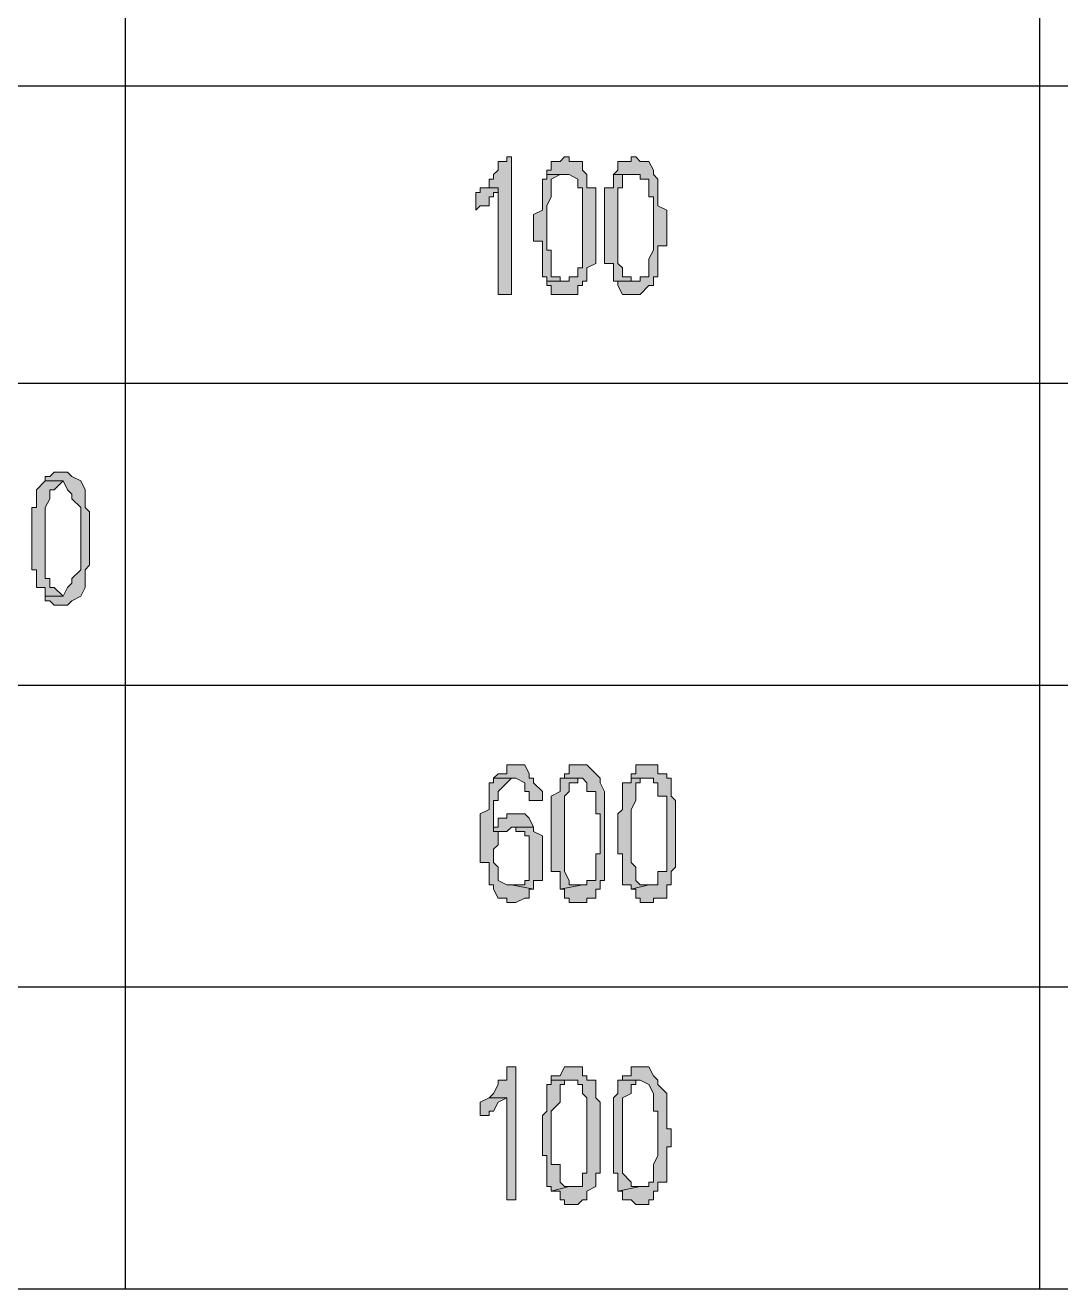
# Model space of a CAD drawing. Header units: millimetres. Extents: x 20 to 821, y 1 to 1134.
# Drawn here: x 737.2 to 779.2, y 715.8 to 767.1 of the extents above; entities that cross this region are included whole.
import ezdxf

# ---------------------------------------------------------------- set-up
doc = ezdxf.new("R2010")
doc.units = ezdxf.units.MM
doc.layers.add('1', color=7, linetype='Continuous')

msp = doc.modelspace()

# ---------------------------------------------------------------- hatches: boundary and pattern name
h = msp.add_hatch(color=0)
h.dxf.hatch_style = 2
h.paths.add_polyline_path([(756.9, 761.721732), (756.72, 761.721732), (756.72, 761.541732), (756.36, 761.541732), (756.36, 761.181732), (756.18, 761.001732), (756.18, 760.821732), (756, 760.821732), (756, 760.461732), (755.64, 760.461732), (756.36, 760.461732), (756.36, 756.141732), (756.9, 756.141732)])
h = msp.add_hatch(color=0)
h.dxf.hatch_style = 2
h.paths.add_polyline_path([(759.06, 761.721732), (758.88, 761.541732), (758.52, 761.541732), (758.52, 761.181732), (758.34, 761.181732), (758.34, 761.001732), (759.24, 761.001732), (759.6, 760.821732), (759.6, 760.461732), (759.78, 760.461732), (759.78, 759.741732), (759.78, 759.561732), (759.78, 757.221732), (759.6, 757.221732), (759.6, 756.861732), (759.24, 756.861732), (759.24, 756.681732), (759.06, 756.681732), (758.34, 756.681732), (758.34, 756.501732), (758.52, 756.501732), (758.52, 756.141732), (759.6, 756.141732), (759.6, 756.501732), (759.78, 756.501732), (759.78, 756.681732), (759.96, 756.681732), (759.96, 756.861732), (759.96, 757.221732), (760.32, 757.401732), (760.32, 760.461732), (759.96, 760.461732), (759.96, 761.001732), (759.78, 761.181732), (759.78, 761.541732), (759.6, 761.541732), (759.24, 761.541732), (759.24, 761.721732)])
h = msp.add_hatch(color=0)
h.dxf.hatch_style = 2
h.paths.add_polyline_path([(761.94, 761.721732), (761.76, 761.721732), (761.76, 761.541732), (761.22, 761.541732), (761.22, 761.181732), (761.04, 761.001732), (762.12, 761.001732), (762.12, 760.821732), (762.48, 760.821732), (762.48, 760.461732), (762.48, 760.101732), (762.66, 760.101732), (762.66, 759.741732), (762.66, 759.561732), (762.66, 757.941732), (762.48, 757.581732), (762.48, 756.861732), (762.12, 756.861732), (762.12, 756.681732), (761.94, 756.681732), (761.22, 756.681732), (761.22, 756.501732), (761.4, 756.141732), (762.12, 756.141732), (762.48, 756.501732), (762.66, 756.501732), (762.66, 756.681732), (762.66, 756.861732), (762.84, 756.861732), (762.84, 758.121732), (763.2, 758.121732), (763.2, 759.561732), (762.84, 759.741732), (762.84, 760.821732), (762.66, 761.001732), (762.66, 761.181732), (762.48, 761.541732), (762.12, 761.541732)])
h = msp.add_hatch(color=0)
h.dxf.hatch_style = 2
h.paths.add_polyline_path([(758.34, 761.001732), (758.34, 760.821732), (758.16, 760.821732), (758.16, 759.561732), (757.8, 759.381732), (757.8, 758.301732), (758.16, 758.301732), (758.16, 757.221732), (758.16, 756.861732), (758.34, 756.861732), (758.34, 756.681732), (759.06, 756.681732), (758.88, 756.681732), (758.88, 756.861732), (758.52, 756.861732), (758.52, 757.221732), (758.52, 757.941732), (758.34, 757.941732), (758.34, 759.741732), (758.52, 760.101732), (758.52, 760.821732), (758.88, 761.001732), (759.06, 761.001732)])
h = msp.add_hatch(color=0)
h.dxf.hatch_style = 2
h.paths.add_polyline_path([(761.04, 761.001732), (761.04, 760.461732), (760.68, 760.461732), (760.68, 757.401732), (761.04, 757.401732), (761.04, 757.221732), (761.04, 756.681732), (761.22, 756.681732), (761.94, 756.681732), (761.76, 756.681732), (761.76, 756.861732), (761.4, 756.861732), (761.4, 757.221732), (761.22, 757.401732), (761.22, 760.461732), (761.4, 760.461732), (761.4, 761.001732), (761.76, 761.001732), (761.94, 761.001732)])
h = msp.add_hatch(color=0)
h.dxf.hatch_style = 2
h.paths.add_polyline_path([(755.64, 760.461732), (755.64, 760.281732), (755.46, 760.281732), (755.46, 759.561732), (755.64, 759.741732), (756, 759.741732), (756, 760.101732), (756.18, 760.101732), (756.18, 760.281732), (756.36, 760.281732), (756.36, 760.461732)])
h = msp.add_hatch(color=0)
h.dxf.hatch_style = 2
h.paths.add_polyline_path([(738.72, 748.941732), (738.36, 748.941732), (738.18, 748.761732), (738, 748.761732), (738, 748.581732), (738.72, 748.581732), (738.9, 748.221732), (739.08, 748.041732), (739.08, 747.861732), (739.44, 747.501732), (739.44, 747.141732), (739.44, 744.981732), (739.08, 744.621732), (739.08, 744.441732), (738.9, 744.261732), (738.72, 743.901732), (738, 743.901732), (738, 743.721732), (738.18, 743.721732), (738.36, 743.541732), (738.9, 743.541732), (739.08, 743.721732), (739.44, 743.901732), (739.62, 744.261732), (739.62, 744.981732), (739.8, 745.161732), (739.8, 747.321732), (739.62, 747.501732), (739.62, 748.221732), (739.44, 748.581732), (739.08, 748.761732), (738.9, 748.941732)])
h = msp.add_hatch(color=0)
h.dxf.hatch_style = 2
h.paths.add_polyline_path([(738, 748.581732), (737.64, 748.221732), (737.64, 747.501732), (737.46, 747.501732), (737.46, 744.981732), (737.64, 744.981732), (737.64, 744.621732), (737.64, 744.441732), (737.64, 744.261732), (738, 744.261732), (738, 743.901732), (738.72, 743.901732), (738.36, 744.261732), (738.18, 744.261732), (738.18, 744.441732), (738.18, 744.621732), (738, 744.621732), (738, 747.501732), (738.18, 747.861732), (738.18, 748.221732), (738.36, 748.221732), (738.72, 748.581732)])
h = msp.add_hatch(color=0)
h.dxf.hatch_style = 2
h.paths.add_polyline_path([(757.08, 737.061732), (756.72, 737.061732), (756.72, 736.701732), (756.36, 736.701732), (756.18, 736.521732), (757.08, 736.521732), (757.44, 736.341732), (757.44, 735.981732), (757.62, 735.981732), (757.62, 735.621732), (758.16, 735.621732), (758.16, 735.981732), (757.8, 736.341732), (757.8, 736.521732), (757.62, 736.521732), (757.62, 736.701732), (757.44, 737.061732)])
h = msp.add_hatch(color=0)
h.dxf.hatch_style = 2
h.paths.add_polyline_path([(759.78, 737.061732), (759.24, 737.061732), (759.24, 736.701732), (759.06, 736.701732), (759.06, 736.521732), (758.88, 736.521732), (759.78, 736.521732), (759.96, 736.341732), (759.96, 735.981732), (760.32, 735.981732), (760.32, 735.081732), (760.5, 735.081732), (760.5, 733.461732), (760.32, 733.461732), (760.32, 732.381732), (759.96, 732.381732), (759.96, 732.201732), (759.78, 732.201732), (758.88, 732.021732), (759.06, 732.021732), (759.06, 731.661732), (759.24, 731.661732), (759.24, 731.481732), (759.96, 731.481732), (759.96, 731.661732), (760.32, 731.661732), (760.32, 732.021732), (760.5, 732.021732), (760.5, 732.201732), (760.5, 732.381732), (760.68, 732.381732), (760.68, 735.981732), (760.5, 736.341732), (760.5, 736.521732), (760.32, 736.701732), (759.96, 737.061732)])
h = msp.add_hatch(color=0)
h.dxf.hatch_style = 2
h.paths.add_polyline_path([(762.48, 737.061732), (761.94, 737.061732), (761.94, 736.701732), (761.76, 736.701732), (761.76, 736.521732), (762.66, 736.521732), (762.66, 736.341732), (762.84, 736.341732), (762.84, 735.981732), (762.84, 735.801732), (763.2, 735.801732), (763.2, 735.081732), (763.2, 732.741732), (762.84, 732.741732), (762.84, 732.201732), (762.66, 732.201732), (762.48, 732.201732), (761.76, 732.021732), (761.94, 732.021732), (761.94, 731.661732), (762.12, 731.661732), (762.12, 731.481732), (762.66, 731.481732), (762.66, 731.661732), (763.2, 731.661732), (763.2, 732.021732), (763.2, 732.201732), (763.38, 732.201732), (763.38, 732.741732), (763.56, 732.921732), (763.56, 735.621732), (763.38, 735.801732), (763.38, 736.521732), (763.2, 736.521732), (763.2, 736.701732), (762.84, 736.701732), (762.84, 737.061732), (762.66, 737.061732)])
h = msp.add_hatch(color=0)
h.dxf.hatch_style = 2
h.paths.add_polyline_path([(756.18, 736.521732), (756.18, 736.341732), (756, 736.341732), (756, 735.261732), (755.64, 735.081732), (755.64, 733.101732), (756, 733.101732), (756, 732.741732), (756, 732.201732), (756.18, 732.201732), (756.18, 732.021732), (756.36, 731.661732), (756.72, 731.661732), (756.72, 731.481732), (757.08, 731.481732), (757.44, 731.661732), (757.62, 731.661732), (757.62, 732.021732), (757.8, 732.021732), (756.9, 732.201732), (756.72, 732.201732), (756.36, 732.381732), (756.36, 732.921732), (756.18, 733.101732), (756.18, 733.641732), (756.36, 733.821732), (756.36, 734.361732), (756.72, 734.361732), (756.18, 734.361732), (756.18, 734.541732), (756.18, 735.621732), (756.36, 735.621732), (756.36, 735.981732), (756.72, 736.341732), (756.9, 736.521732)])
h = msp.add_hatch(color=0)
h.dxf.hatch_style = 2
h.paths.add_polyline_path([(758.88, 736.521732), (758.88, 735.981732), (758.52, 735.801732), (758.52, 732.741732), (758.88, 732.741732), (758.88, 732.381732), (758.88, 732.021732), (759.78, 732.201732), (759.24, 732.201732), (759.24, 732.381732), (759.06, 732.741732), (759.06, 735.801732), (759.24, 735.981732), (759.24, 736.341732), (759.6, 736.341732), (759.6, 736.521732), (759.78, 736.521732)])
h = msp.add_hatch(color=0)
h.dxf.hatch_style = 2
h.paths.add_polyline_path([(761.76, 736.521732), (761.76, 736.341732), (761.4, 736.341732), (761.4, 735.261732), (761.22, 735.081732), (761.22, 733.461732), (761.4, 733.461732), (761.4, 732.741732), (761.4, 732.381732), (761.4, 732.201732), (761.76, 732.201732), (761.76, 732.021732), (762.48, 732.201732), (762.12, 732.201732), (761.94, 732.381732), (761.94, 732.921732), (761.76, 733.101732), (761.76, 735.261732), (761.94, 735.621732), (761.94, 736.341732), (762.12, 736.341732), (762.12, 736.521732), (762.48, 736.521732)])
h = msp.add_hatch(color=0)
h.dxf.hatch_style = 2
h.paths.add_polyline_path([(757.08, 735.081732), (756.72, 735.081732), (756.72, 734.901732), (756.36, 734.901732), (756.36, 734.541732), (756.18, 734.541732), (756.18, 734.361732), (756.72, 734.361732), (756.9, 734.541732), (757.8, 734.541732), (757.62, 734.901732), (757.44, 735.081732)])
h = msp.add_hatch(color=0)
h.dxf.hatch_style = 2
h.paths.add_polyline_path([(757.8, 734.541732), (756.9, 734.541732), (757.08, 734.541732), (757.08, 734.361732), (757.44, 734.361732), (757.44, 734.181732), (757.62, 734.181732), (757.62, 732.381732), (757.44, 732.381732), (757.44, 732.201732), (757.08, 732.201732), (756.9, 732.201732), (757.8, 732.021732), (757.8, 732.381732), (758.16, 732.381732), (758.16, 734.181732), (757.8, 734.361732)])
h = msp.add_hatch(color=0)
h.dxf.hatch_style = 2
h.paths.add_polyline_path([(757.08, 724.821732), (756.72, 724.821732), (756.72, 724.461732), (756.72, 724.281732), (756.36, 724.281732), (756.36, 724.101732), (756.18, 723.741732), (756, 723.561732), (756.72, 723.561732), (756.72, 719.421732), (757.08, 719.421732)])
h = msp.add_hatch(color=0)
h.dxf.hatch_style = 2
h.paths.add_polyline_path([(759.24, 724.821732), (759.06, 724.821732), (758.88, 724.461732), (758.52, 724.461732), (758.52, 724.281732), (759.6, 724.281732), (759.6, 724.101732), (759.78, 724.101732), (759.78, 723.741732), (759.96, 723.561732), (759.96, 723.021732), (759.96, 722.841732), (759.96, 720.501732), (759.78, 720.501732), (759.78, 719.961732), (759.6, 719.961732), (759.24, 719.961732), (758.52, 719.781732), (758.88, 719.781732), (758.88, 719.421732), (759.06, 719.421732), (759.06, 719.241732), (759.6, 719.241732), (759.78, 719.421732), (759.96, 719.421732), (759.96, 719.781732), (760.32, 719.961732), (760.32, 720.501732), (760.5, 720.501732), (760.5, 723.381732), (760.32, 723.561732), (760.32, 724.281732), (759.96, 724.281732), (759.96, 724.461732), (759.78, 724.461732), (759.78, 724.821732), (759.6, 724.821732)])
h = msp.add_hatch(color=0)
h.dxf.hatch_style = 2
h.paths.add_polyline_path([(762.12, 724.821732), (761.76, 724.821732), (761.76, 724.461732), (761.4, 724.461732), (761.4, 724.281732), (761.22, 724.281732), (762.12, 724.281732), (762.48, 724.101732), (762.66, 723.741732), (762.66, 723.021732), (762.84, 723.021732), (762.84, 722.841732), (762.84, 721.221732), (762.66, 720.861732), (762.66, 720.141732), (762.48, 720.141732), (762.48, 719.961732), (762.12, 719.961732), (761.22, 719.781732), (761.4, 719.781732), (761.4, 719.421732), (761.76, 719.421732), (761.94, 719.241732), (762.48, 719.241732), (762.48, 719.421732), (762.66, 719.421732), (762.66, 719.781732), (762.84, 719.781732), (762.84, 719.961732), (762.84, 720.141732), (763.2, 720.141732), (763.2, 721.581732), (763.38, 721.581732), (763.38, 722.301732), (763.2, 722.301732), (763.2, 723.741732), (762.84, 724.101732), (762.84, 724.281732), (762.66, 724.461732), (762.48, 724.821732)])
h = msp.add_hatch(color=0)
h.dxf.hatch_style = 2
h.paths.add_polyline_path([(758.52, 724.281732), (758.52, 724.101732), (758.34, 724.101732), (758.34, 723.021732), (758.16, 722.841732), (758.16, 721.221732), (758.34, 721.221732), (758.34, 720.501732), (758.34, 720.141732), (758.34, 719.961732), (758.52, 719.961732), (758.52, 719.781732), (759.24, 719.961732), (759.06, 719.961732), (758.88, 720.141732), (758.88, 720.861732), (758.52, 720.861732), (758.52, 723.021732), (758.88, 723.381732), (758.88, 724.101732), (759.06, 724.101732), (759.06, 724.281732), (759.24, 724.281732)])
h = msp.add_hatch(color=0)
h.dxf.hatch_style = 2
h.paths.add_polyline_path([(761.22, 724.281732), (761.22, 723.741732), (761.04, 723.561732), (761.04, 720.501732), (761.22, 720.501732), (761.22, 720.141732), (761.22, 719.781732), (762.12, 719.961732), (761.76, 719.961732), (761.76, 720.141732), (761.4, 720.501732), (761.4, 723.561732), (761.76, 723.741732), (761.76, 724.101732), (761.94, 724.101732), (761.94, 724.281732), (762.12, 724.281732)])
h = msp.add_hatch(color=0)
h.dxf.hatch_style = 2
h.paths.add_polyline_path([(756, 723.561732), (755.64, 723.381732), (755.64, 722.841732), (756, 722.841732), (756, 723.021732), (756.18, 723.021732), (756.36, 723.381732), (756.72, 723.561732)])

# ---------------------------------------------------------------- linework, layer by layer
at = {"layer": '1', "color": 0, "lineweight": 25}
for points in [[(741.24, 813.381732), (741.24, 715.821732)], [(778.32, 813.381732), (778.32, 715.821732)], [(557.64, 764.601732), (821.16, 764.601732)], [(557.64, 752.541732), (821.16, 752.541732)], [(557.64, 740.301732), (821.16, 740.301732)], [(557.64, 728.061732), (821.16, 728.061732)], [(557.64, 715.821732), (821.16, 715.821732)]]:
    msp.add_lwpolyline(points, dxfattribs=at)
at = {"layer": '1', "color": 0, "lineweight": 5}
for points in [[(756.9, 761.721732), (756.72, 761.721732), (756.72, 761.541732), (756.36, 761.541732), (756.36, 761.181732), (756.18, 761.001732), (756.18, 760.821732), (756, 760.821732), (756, 760.461732), (755.64, 760.461732), (756.36, 760.461732), (756.36, 756.141732), (756.9, 756.141732), (756.9, 761.721732)], [(759.06, 761.721732), (758.88, 761.541732), (758.52, 761.541732), (758.52, 761.181732), (758.34, 761.181732), (758.34, 761.001732), (759.24, 761.001732), (759.6, 760.821732), (759.6, 760.461732), (759.78, 760.461732), (759.78, 759.741732), (759.78, 759.561732), (759.78, 757.221732), (759.6, 757.221732), (759.6, 756.861732), (759.24, 756.861732), (759.24, 756.681732), (759.06, 756.681732), (758.34, 756.681732), (758.34, 756.501732), (758.52, 756.501732), (758.52, 756.141732), (759.6, 756.141732), (759.6, 756.501732), (759.78, 756.501732), (759.78, 756.681732), (759.96, 756.681732), (759.96, 756.861732), (759.96, 757.221732), (760.32, 757.401732), (760.32, 760.461732), (759.96, 760.461732), (759.96, 761.001732), (759.78, 761.181732), (759.78, 761.541732), (759.6, 761.541732), (759.24, 761.541732), (759.24, 761.721732), (759.06, 761.721732)], [(761.94, 761.721732), (761.76, 761.721732), (761.76, 761.541732), (761.22, 761.541732), (761.22, 761.181732), (761.04, 761.001732), (762.12, 761.001732), (762.12, 760.821732), (762.48, 760.821732), (762.48, 760.461732), (762.48, 760.101732), (762.66, 760.101732), (762.66, 759.741732), (762.66, 759.561732), (762.66, 757.941732), (762.48, 757.581732), (762.48, 756.861732), (762.12, 756.861732), (762.12, 756.681732), (761.94, 756.681732), (761.22, 756.681732), (761.22, 756.501732), (761.4, 756.141732), (762.12, 756.141732), (762.48, 756.501732), (762.66, 756.501732), (762.66, 756.681732), (762.66, 756.861732), (762.84, 756.861732), (762.84, 758.121732), (763.2, 758.121732), (763.2, 759.561732), (762.84, 759.741732), (762.84, 760.821732), (762.66, 761.001732), (762.66, 761.181732), (762.48, 761.541732), (762.12, 761.541732), (761.94, 761.721732)], [(758.34, 761.001732), (758.34, 760.821732), (758.16, 760.821732), (758.16, 759.561732), (757.8, 759.381732), (757.8, 758.301732), (758.16, 758.301732), (758.16, 757.221732), (758.16, 757.221732), (758.16, 756.861732), (758.34, 756.861732), (758.34, 756.681732), (759.06, 756.681732), (758.88, 756.681732), (758.88, 756.861732), (758.52, 756.861732), (758.52, 757.221732), (758.52, 757.941732), (758.34, 757.941732), (758.34, 759.741732), (758.52, 760.101732), (758.52, 760.821732), (758.88, 761.001732), (759.06, 761.001732), (758.34, 761.001732)], [(761.04, 761.001732), (761.04, 760.461732), (760.68, 760.461732), (760.68, 757.401732), (761.04, 757.401732), (761.04, 757.221732), (761.04, 757.221732), (761.04, 756.681732), (761.22, 756.681732), (761.94, 756.681732), (761.76, 756.681732), (761.76, 756.861732), (761.4, 756.861732), (761.4, 757.221732), (761.22, 757.401732), (761.22, 760.461732), (761.4, 760.461732), (761.4, 761.001732), (761.76, 761.001732), (761.94, 761.001732), (761.04, 761.001732)], [(755.64, 760.461732), (755.64, 760.281732), (755.46, 760.281732), (755.46, 759.561732), (755.64, 759.741732), (756, 759.741732), (756, 760.101732), (756.18, 760.101732), (756.18, 760.281732), (756.36, 760.281732), (756.36, 760.461732), (755.64, 760.461732)], [(738.72, 748.941732), (738.36, 748.941732), (738.18, 748.761732), (738, 748.761732), (738, 748.581732), (738.72, 748.581732), (738.9, 748.221732), (739.08, 748.041732), (739.08, 747.861732), (739.44, 747.501732), (739.44, 747.141732), (739.44, 747.141732), (739.44, 744.981732), (739.08, 744.621732), (739.08, 744.441732), (738.9, 744.261732), (738.72, 743.901732), (738, 743.901732), (738, 743.721732), (738.18, 743.721732), (738.36, 743.541732), (738.9, 743.541732), (739.08, 743.721732), (739.44, 743.901732), (739.62, 744.261732), (739.62, 744.981732), (739.8, 745.161732), (739.8, 747.321732), (739.62, 747.501732), (739.62, 748.221732), (739.44, 748.581732), (739.08, 748.761732), (738.9, 748.941732), (738.72, 748.941732)], [(738, 748.581732), (737.64, 748.221732), (737.64, 747.501732), (737.46, 747.501732), (737.46, 744.981732), (737.64, 744.981732), (737.64, 744.621732), (737.64, 744.441732), (737.64, 744.261732), (738, 744.261732), (738, 743.901732), (738.72, 743.901732), (738.36, 744.261732), (738.18, 744.261732), (738.18, 744.441732), (738.18, 744.621732), (738, 744.621732), (738, 747.501732), (738.18, 747.861732), (738.18, 748.221732), (738.36, 748.221732), (738.72, 748.581732), (738, 748.581732)], [(757.08, 737.061732), (756.72, 737.061732), (756.72, 736.701732), (756.36, 736.701732), (756.18, 736.521732), (757.08, 736.521732), (757.44, 736.341732), (757.44, 735.981732), (757.62, 735.981732), (757.62, 735.621732), (758.16, 735.621732), (758.16, 735.981732), (757.8, 736.341732), (757.8, 736.341732), (757.8, 736.521732), (757.62, 736.521732), (757.62, 736.701732), (757.44, 737.061732), (757.08, 737.061732)], [(759.78, 737.061732), (759.24, 737.061732), (759.24, 736.701732), (759.06, 736.701732), (759.06, 736.521732), (758.88, 736.521732), (759.78, 736.521732), (759.96, 736.341732), (759.96, 735.981732), (760.32, 735.981732), (760.32, 735.081732), (760.5, 735.081732), (760.5, 733.461732), (760.32, 733.461732), (760.32, 732.381732), (759.96, 732.381732), (759.96, 732.201732), (759.78, 732.201732), (758.88, 732.021732), (759.06, 732.021732), (759.06, 731.661732), (759.24, 731.661732), (759.24, 731.481732), (759.96, 731.481732), (759.96, 731.661732), (760.32, 731.661732), (760.32, 732.021732), (760.5, 732.021732), (760.5, 732.201732), (760.5, 732.381732), (760.68, 732.381732), (760.68, 735.981732), (760.5, 736.341732), (760.5, 736.521732), (760.32, 736.701732), (759.96, 737.061732), (759.78, 737.061732)], [(762.48, 737.061732), (761.94, 737.061732), (761.94, 736.701732), (761.76, 736.701732), (761.76, 736.521732), (762.66, 736.521732), (762.66, 736.341732), (762.84, 736.341732), (762.84, 735.981732), (762.84, 735.801732), (763.2, 735.801732), (763.2, 735.081732), (763.2, 735.081732), (763.2, 732.741732), (762.84, 732.741732), (762.84, 732.201732), (762.66, 732.201732), (762.48, 732.201732), (761.76, 732.021732), (761.94, 732.021732), (761.94, 731.661732), (762.12, 731.661732), (762.12, 731.481732), (762.66, 731.481732), (762.66, 731.661732), (763.2, 731.661732), (763.2, 732.021732), (763.2, 732.201732), (763.38, 732.201732), (763.38, 732.741732), (763.56, 732.921732), (763.56, 735.621732), (763.38, 735.801732), (763.38, 736.521732), (763.2, 736.521732), (763.2, 736.701732), (762.84, 736.701732), (762.84, 737.061732), (762.66, 737.061732), (762.48, 737.061732)], [(756.18, 736.521732), (756.18, 736.341732), (756, 736.341732), (756, 735.261732), (755.64, 735.081732), (755.64, 733.101732), (756, 733.101732), (756, 732.741732), (756, 732.741732), (756, 732.201732), (756.18, 732.201732), (756.18, 732.021732), (756.36, 731.661732), (756.72, 731.661732), (756.72, 731.481732), (757.08, 731.481732), (757.44, 731.661732), (757.62, 731.661732), (757.62, 732.021732), (757.8, 732.021732), (756.9, 732.201732), (756.72, 732.201732), (756.36, 732.381732), (756.36, 732.921732), (756.18, 733.101732), (756.18, 733.641732), (756.36, 733.821732), (756.36, 734.361732), (756.72, 734.361732), (756.18, 734.361732), (756.18, 734.541732), (756.18, 735.621732), (756.36, 735.621732), (756.36, 735.981732), (756.72, 736.341732), (756.9, 736.521732), (756.18, 736.521732)], [(758.88, 736.521732), (758.88, 735.981732), (758.52, 735.801732), (758.52, 732.741732), (758.88, 732.741732), (758.88, 732.381732), (758.88, 732.021732), (759.78, 732.201732), (759.24, 732.201732), (759.24, 732.381732), (759.06, 732.741732), (759.06, 735.801732), (759.24, 735.981732), (759.24, 736.341732), (759.6, 736.341732), (759.6, 736.521732), (759.78, 736.521732), (758.88, 736.521732)], [(761.76, 736.521732), (761.76, 736.341732), (761.4, 736.341732), (761.4, 735.261732), (761.22, 735.081732), (761.22, 733.461732), (761.4, 733.461732), (761.4, 732.741732), (761.4, 732.381732), (761.4, 732.201732), (761.76, 732.201732), (761.76, 732.021732), (762.48, 732.201732), (762.12, 732.201732), (761.94, 732.381732), (761.94, 732.921732), (761.76, 733.101732), (761.76, 735.261732), (761.94, 735.621732), (761.94, 736.341732), (762.12, 736.341732), (762.12, 736.521732), (762.48, 736.521732), (761.76, 736.521732)], [(757.08, 735.081732), (756.72, 735.081732), (756.72, 734.901732), (756.36, 734.901732), (756.36, 734.541732), (756.18, 734.541732), (756.18, 734.361732), (756.72, 734.361732), (756.9, 734.541732), (757.8, 734.541732), (757.62, 734.901732), (757.44, 735.081732), (757.08, 735.081732)], [(757.8, 734.541732), (756.9, 734.541732), (757.08, 734.541732), (757.08, 734.361732), (757.44, 734.361732), (757.44, 734.181732), (757.62, 734.181732), (757.62, 732.381732), (757.44, 732.381732), (757.44, 732.201732), (757.08, 732.201732), (756.9, 732.201732), (757.8, 732.021732), (757.8, 732.381732), (758.16, 732.381732), (758.16, 734.181732), (757.8, 734.361732), (757.8, 734.541732)], [(757.08, 724.821732), (756.72, 724.821732), (756.72, 724.461732), (756.72, 724.281732), (756.36, 724.281732), (756.36, 724.101732), (756.18, 723.741732), (756, 723.561732), (756.72, 723.561732), (756.72, 719.421732), (757.08, 719.421732), (757.08, 724.821732)], [(759.24, 724.821732), (759.06, 724.821732), (758.88, 724.461732), (758.52, 724.461732), (758.52, 724.281732), (759.6, 724.281732), (759.6, 724.101732), (759.78, 724.101732), (759.78, 723.741732), (759.96, 723.561732), (759.96, 723.021732), (759.96, 722.841732), (759.96, 720.501732), (759.78, 720.501732), (759.78, 719.961732), (759.6, 719.961732), (759.24, 719.961732), (758.52, 719.781732), (758.88, 719.781732), (758.88, 719.421732), (759.06, 719.421732), (759.06, 719.241732), (759.6, 719.241732), (759.78, 719.421732), (759.96, 719.421732), (759.96, 719.781732), (760.32, 719.961732), (760.32, 720.501732), (760.5, 720.501732), (760.5, 723.381732), (760.32, 723.561732), (760.32, 724.281732), (759.96, 724.281732), (759.96, 724.461732), (759.78, 724.461732), (759.78, 724.821732), (759.6, 724.821732), (759.24, 724.821732)], [(762.12, 724.821732), (761.76, 724.821732), (761.76, 724.461732), (761.4, 724.461732), (761.4, 724.281732), (761.22, 724.281732), (762.12, 724.281732), (762.48, 724.101732), (762.66, 723.741732), (762.66, 723.021732), (762.84, 723.021732), (762.84, 722.841732), (762.84, 721.221732), (762.66, 720.861732), (762.66, 720.141732), (762.48, 720.141732), (762.48, 719.961732), (762.12, 719.961732), (761.22, 719.781732), (761.4, 719.781732), (761.4, 719.421732), (761.76, 719.421732), (761.94, 719.241732), (762.48, 719.241732), (762.48, 719.421732), (762.66, 719.421732), (762.66, 719.781732), (762.84, 719.781732), (762.84, 719.961732), (762.84, 720.141732), (763.2, 720.141732), (763.2, 721.581732), (763.38, 721.581732), (763.38, 722.301732), (763.2, 722.301732), (763.2, 723.741732), (762.84, 724.101732), (762.84, 724.281732), (762.66, 724.461732), (762.48, 724.821732), (762.12, 724.821732)], [(758.52, 724.281732), (758.52, 724.101732), (758.34, 724.101732), (758.34, 723.021732), (758.16, 722.841732), (758.16, 721.221732), (758.34, 721.221732), (758.34, 720.501732), (758.34, 720.141732), (758.34, 719.961732), (758.52, 719.961732), (758.52, 719.781732), (759.24, 719.961732), (759.06, 719.961732), (758.88, 720.141732), (758.88, 720.861732), (758.52, 720.861732), (758.52, 723.021732), (758.88, 723.381732), (758.88, 724.101732), (759.06, 724.101732), (759.06, 724.281732), (759.24, 724.281732), (758.52, 724.281732)], [(761.22, 724.281732), (761.22, 723.741732), (761.04, 723.561732), (761.04, 720.501732), (761.22, 720.501732), (761.22, 720.141732), (761.22, 719.781732), (762.12, 719.961732), (761.76, 719.961732), (761.76, 720.141732), (761.4, 720.501732), (761.4, 723.561732), (761.76, 723.741732), (761.76, 724.101732), (761.94, 724.101732), (761.94, 724.281732), (762.12, 724.281732), (761.22, 724.281732)], [(756, 723.561732), (755.64, 723.381732), (755.64, 722.841732), (756, 722.841732), (756, 723.021732), (756.18, 723.021732), (756.36, 723.381732), (756.72, 723.561732), (756, 723.561732)]]:
    msp.add_lwpolyline(points, dxfattribs=at)

doc.saveas('drawing.dxf')
